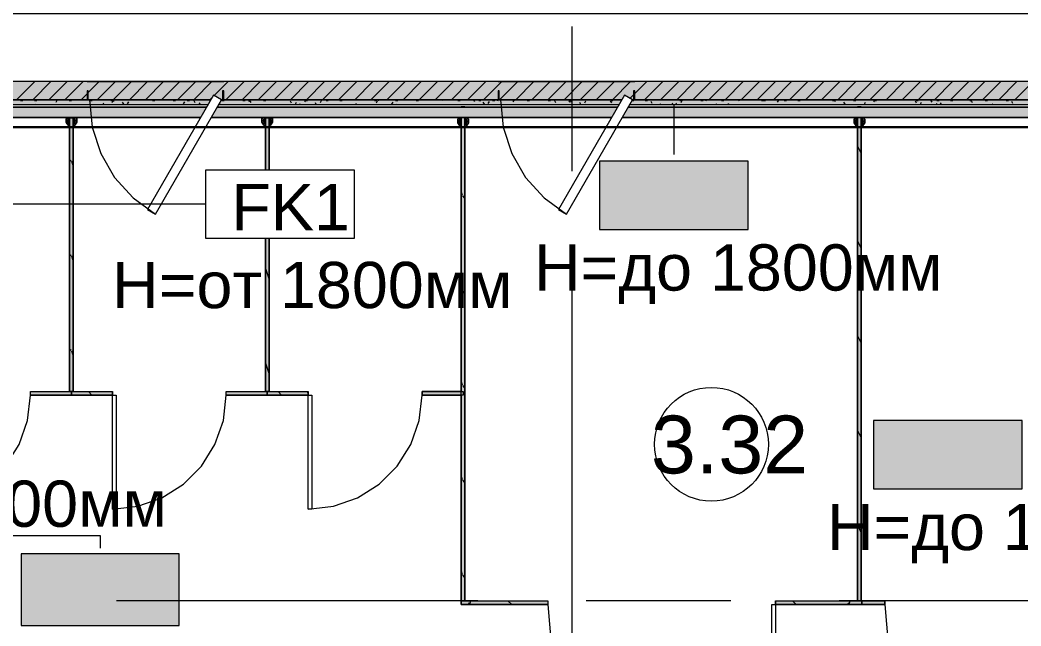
# Model space of a CAD drawing. Header units: millimetres. Extents: x -3817 to 677485, y -22715 to 103890.
# Drawn here: x 665611 to 670007, y 9564 to 12227 of the extents above; entities that cross this region are included whole.
import ezdxf

# ---------------------------------------------------------------- set-up
doc = ezdxf.new("R2010")
doc.units = ezdxf.units.MM
doc.layers.add('PDF _Геометрия', color=7, linetype='Continuous', true_color=0x1d1d1d)
doc.layers.add('PDF _Сплошная заливка', color=7, linetype='Continuous', true_color=0xffffff)
doc.layers.add('PDF _Текст', color=7, linetype='Continuous')
doc.styles.add('PDF GOST-Common', font='arial.ttf')

msp = doc.modelspace()

# ---------------------------------------------------------------- hatches: boundary and pattern name
at = {"layer": 'PDF _Сплошная заливка', "transparency": 33554559}
msp.add_hatch(color=256, dxfattribs=at).paths.add_polyline_path([(669580.3, 11875.9), (670875.5, 11875.9), (670875.5, 11955.9), (664085.5, 11955.9), (664085.5, 11875.9), (664116.5, 11875.9), (664116.5, 11915.9), (664121.5, 11915.9), (664121.5, 11875.9), (664660.3, 11875.9), (664671.8, 11895.9), (664706.5, 11875.9), (664711.5, 11875.9), (664711.5, 11915.9), (664716.5, 11915.9), (664716.5, 11875.9), (665905.5, 11875.9), (665905.5, 11915.9), (665910.5, 11915.9), (665910.5, 11875.9), (666449.3, 11875.9), (666460.8, 11895.9), (666495.5, 11875.9), (666500.5, 11875.9), (666500.5, 11915.9), (666505.5, 11915.9), (666505.5, 11875.9), (667710.5, 11875.9), (667710.5, 11915.9), (667715.5, 11915.9), (667715.5, 11875.9), (668254.3, 11875.9), (668265.8, 11895.9), (668300.5, 11875.9), (668305.5, 11875.9), (668305.5, 11915.9), (668310.5, 11915.9), (668310.5, 11875.9), (669401, 11875.9)])
h = msp.add_hatch(color=256, dxfattribs=at)
h.paths.add_polyline_path([(670855.5, 11855.9), (670875.5, 11855.9), (670875.5, 11875.9), (668300.5, 11875.9), (668288.9, 11855.9), (669580.3, 11855.9)], flags=0)
h.paths.add_polyline_path([(664381.8, 11855.9), (664649.7, 11857.5), (664660.3, 11875.9), (664085.5, 11875.9), (664085.5, 11855.9), (664105.5, 11855.9)], flags=0)
h.paths.add_polyline_path([(664694.9, 11855.9), (666437.7, 11855.9), (666449.3, 11875.9), (664706.5, 11875.9), (664695.9, 11857.6)], flags=0)
h.paths.add_polyline_path([(668242.7, 11855.9), (668254.3, 11875.9), (666495.5, 11875.9), (666483.9, 11855.9), (668145.6, 11855.9)], flags=0)
at = {"layer": 'PDF _Сплошная заливка', "true_color": 0xd7cdc4, "transparency": 33554559}
h = msp.add_hatch(color=254, dxfattribs=at)
h.paths.add_polyline_path([(670798, 11798.4), (670843, 11843.4), (668281.7, 11843.4), (668255.7, 11798.4), (669580.3, 11798.4)], flags=0)
h.paths.add_polyline_path([(668145.6, 11798.4), (668209.5, 11798.4), (668235.5, 11843.4), (666476.7, 11843.4), (666450.7, 11798.4), (667975.8, 11798.4)], flags=0)
h.paths.add_polyline_path([(666404.5, 11798.4), (666430.5, 11843.4), (664687.7, 11843.4), (664661.7, 11798.4), (666352.2, 11798.4)], flags=0)
h.paths.add_polyline_path([(664381.8, 11798.4), (664615.5, 11798.4), (664641.5, 11843.4), (664118, 11843.4), (664163, 11798.4)], flags=0)
at = {"layer": 'PDF _Сплошная заливка', "true_color": 0xe2ddcd, "transparency": 33554559}
h = msp.add_hatch(color=254, dxfattribs=at)
h.paths.add_polyline_path([(666688.5, 10593.9), (666704.5, 10593.9), (666704.5, 11267.4), (666688.5, 11267.4), (666688.5, 11170.7)], flags=0)
h.paths.add_polyline_path([(666688.5, 11567.4), (666704.5, 11567.4), (666704.5, 11793.9), (666688.5, 11793.9), (666688.5, 11684.5)], flags=0)

# ---------------------------------------------------------------- linework, layer by layer
at = {"layer": 'PDF _Геометрия', "color": 9, "lineweight": 9, "true_color": 0xc0c0c0}
for points in [[(671405.5, 12235.9), (671405.5, 7055.9), (671405.5, 7275.9), (671405.5, 12255.9), (671325.5, 12255.9), (671325.5, 7275.9), (670955.5, 7275.9), (670955.5, 12255.9), (670875.5, 12255.9), (670875.5, 11955.9), (664085.5, 11955.9), (664085.5, 12255.9), (671405.5, 12255.9)], [(664706.5, 11875.9), (666449.3, 11875.9)], [(666495.5, 11875.9), (668254.3, 11875.9)], [(668300.5, 11875.9), (670875.5, 11875.9)]]:
    msp.add_lwpolyline(points, close=True, dxfattribs=at)
at = {"layer": 'PDF _Геометрия', "color": 253, "lineweight": 9, "true_color": 0xaaaaaa}
for points in [[(668035.5, 11562.8), (668035.5, 12197.8)], [(665915.5, 11875.9), (665928.1, 11755.3), (665965.6, 11639.9), (666026.2, 11534.9), (666107.4, 11444.8), (666205.5, 11373.6)], [(667720.5, 11875.9), (667733.2, 11755.3), (667770.6, 11639.9), (667831.2, 11534.9), (667912.4, 11444.8), (668010.5, 11373.6)], [(668035.5, 9499), (668035.5, 11086.5)], [(666033.9, 9675.9), (667621.4, 9675.9)], [(668097.7, 9675.9), (668732.7, 9675.9)], [(669208.9, 9675.9), (670796.4, 9675.9)]]:
    msp.add_lwpolyline(points, dxfattribs=at)
at = {"layer": 'PDF _Геометрия', "lineweight": 9}
for points in [[(665595.9, 11875.9), (665675.9, 11955.9)], [(665666.6, 11875.9), (665746.6, 11955.9)], [(665737.3, 11875.9), (665817.3, 11955.9)], [(665808, 11875.9), (665888, 11955.9)], [(665910.5, 11907.6), (665958.8, 11955.9)], [(665949.5, 11875.9), (666029.5, 11955.9)], [(666020.2, 11875.9), (666100.2, 11955.9)], [(666090.9, 11875.9), (666170.9, 11955.9)], [(666161.6, 11875.9), (666241.6, 11955.9)], [(666232.3, 11875.9), (666312.3, 11955.9)], [(666303, 11875.9), (666383, 11955.9)], [(666373.7, 11875.9), (666453.7, 11955.9)], [(666463.1, 11894.5), (666524.4, 11955.9)], [(666515.1, 11875.9), (666595.1, 11955.9)], [(666585.9, 11875.9), (666665.9, 11955.9)], [(666656.6, 11875.9), (666736.6, 11955.9)], [(666727.3, 11875.9), (666807.3, 11955.9)], [(666798, 11875.9), (666878, 11955.9)], [(666868.7, 11875.9), (666948.7, 11955.9)], [(666939.4, 11875.9), (667019.4, 11955.9)], [(667010.1, 11875.9), (667090.1, 11955.9)], [(667080.8, 11875.9), (667160.8, 11955.9)], [(667151.5, 11875.9), (667231.5, 11955.9)], [(667222.3, 11875.9), (667302.3, 11955.9)], [(667293, 11875.9), (667373, 11955.9)], [(667363.7, 11875.9), (667443.7, 11955.9)], [(667434.4, 11875.9), (667514.4, 11955.9)], [(667505.1, 11875.9), (667585.1, 11955.9)], [(667575.8, 11875.9), (667655.8, 11955.9)], [(667646.5, 11875.9), (667726.5, 11955.9)], [(667717.2, 11875.9), (667797.2, 11955.9)], [(667787.9, 11875.9), (667867.9, 11955.9)], [(667858.7, 11875.9), (667938.7, 11955.9)], [(667929.4, 11875.9), (668009.4, 11955.9)], [(668000.1, 11875.9), (668080.1, 11955.9)], [(668070.8, 11875.9), (668150.8, 11955.9)], [(668141.5, 11875.9), (668221.5, 11955.9)], [(668212.2, 11875.9), (668292.2, 11955.9)], [(668310.5, 11903.4), (668362.9, 11955.9)], [(668353.6, 11875.9), (668433.6, 11955.9)], [(668424.3, 11875.9), (668504.3, 11955.9)], [(668495, 11875.9), (668575, 11955.9)], [(668565.8, 11875.9), (668645.8, 11955.9)], [(668636.5, 11875.9), (668716.5, 11955.9)], [(668707.2, 11875.9), (668787.2, 11955.9)], [(668777.9, 11875.9), (668857.9, 11955.9)], [(668848.6, 11875.9), (668928.6, 11955.9)], [(668919.3, 11875.9), (668999.3, 11955.9)], [(668990, 11875.9), (669070, 11955.9)], [(669060.7, 11875.9), (669140.7, 11955.9)], [(669131.4, 11875.9), (669211.4, 11955.9)], [(669202.2, 11875.9), (669282.2, 11955.9)], [(669272.9, 11875.9), (669352.9, 11955.9)], [(669343.6, 11875.9), (669423.6, 11955.9)], [(669414.3, 11875.9), (669494.3, 11955.9)], [(669485, 11875.9), (669565, 11955.9)], [(669555.7, 11875.9), (669635.7, 11955.9)], [(669626.4, 11875.9), (669706.4, 11955.9)], [(669697.1, 11875.9), (669777.1, 11955.9)], [(669767.8, 11875.9), (669847.8, 11955.9)], [(669838.5, 11875.9), (669918.5, 11955.9)], [(669909.3, 11875.9), (669989.3, 11955.9)], [(669980, 11875.9), (670060, 11955.9)], [(665878.8, 11875.9), (665905.5, 11902.6)], [(666444.4, 11875.9), (666455.9, 11887.3)], [(668289.3, 11882.3), (668305.5, 11898.4)]]:
    msp.add_lwpolyline(points, dxfattribs=at)
at = {"layer": 'PDF _Геометрия', "color": 9, "lineweight": 9, "true_color": 0xc0c0c0}
for points in [[(665905.5, 11955.9), (666505.5, 11955.9)], [(667710.5, 11955.9), (668310.5, 11955.9)], [(664694.9, 11855.9), (666437.7, 11855.9)], [(666483.9, 11855.9), (668242.7, 11855.9)], [(668288.9, 11855.9), (670855.5, 11855.9), (670855.5, 7295.9), (670565.5, 7295.9), (670565.5, 7283.9)]]:
    msp.add_lwpolyline(points, dxfattribs=at)
at = {"layer": 'PDF _Геометрия', "color": 253, "lineweight": 13, "true_color": 0xaaaaaa}
for points in [[(665910.5, 11915.9), (665905.5, 11915.9), (665905.5, 11875.9), (665910.5, 11875.9)], [(666500.5, 11915.9), (666500.5, 11875.9), (666505.5, 11875.9), (666505.5, 11915.9)], [(667715.5, 11915.9), (667710.5, 11915.9), (667710.5, 11875.9), (667715.5, 11875.9)], [(668305.5, 11915.9), (668305.5, 11875.9), (668310.5, 11875.9), (668310.5, 11915.9)], [(666205.5, 11373.6), (666495.5, 11875.9), (666460.8, 11895.9), (666170.8, 11393.6)], [(668010.5, 11373.6), (668300.5, 11875.9), (668265.8, 11895.9), (667975.8, 11393.6)]]:
    msp.add_lwpolyline(points, close=True, dxfattribs=at)
at = {"layer": 'PDF _Геометрия', "color": 253, "lineweight": 9, "true_color": 0x9b9b9b}
for points in [[(665613.5, 11873.3), (665623.5, 11873.3)], [(665674.4, 11873.3), (665684.5, 11873.3)], [(665773, 11873), (665768, 11864.3)], [(665809.8, 11875.9), (665809.6, 11875.5)], [(665826.8, 11873.3), (665836.9, 11873.3)], [(665914.9, 11875.8), (665914.8, 11875.9)], [(665918.3, 11873.3), (665928.3, 11873.3)], [(666009.7, 11873.3), (666019.8, 11873.3)], [(666018.7, 11871.9), (666013.7, 11863.2)], [(666024.5, 11868.7), (666020.4, 11875.9)], [(666192.6, 11873.3), (666202.7, 11873.3)], [(666284, 11873.3), (666294.1, 11873.3)], [(666338.3, 11873.9), (666337.2, 11875.9)], [(666345, 11873.3), (666355.1, 11873.3)], [(666379.9, 11862.7), (666374.9, 11871.4)], [(666446, 11870.2), (666442.9, 11875.5)], [(666497.4, 11873.3), (666507.5, 11873.3)], [(666588.8, 11873.3), (666598.9, 11873.3)], [(666619.3, 11875.9), (666614.9, 11868.1)], [(666625.7, 11863.8), (666620.7, 11872.5)], [(666680.3, 11873.3), (666690.3, 11873.3)], [(666803.4, 11860.8), (666798.4, 11869.6)], [(666865.6, 11875.7), (666860.6, 11867)], [(666863.2, 11873.3), (666873.2, 11873.3)], [(666933.6, 11871.6), (666928.6, 11862.9)], [(666954.6, 11873.3), (666964.7, 11873.3)], [(667015.6, 11873.3), (667025.6, 11873.3)], [(667168, 11873.3), (667178, 11873.3)], [(667179.4, 11870.5), (667174.4, 11861.8)], [(667185.2, 11870.1), (667181.9, 11875.9)], [(667259.4, 11873.3), (667269.5, 11873.3)], [(667350.8, 11873.3), (667360.9, 11873.3)], [(667464, 11875.9), (667461.7, 11871.9)], [(667499, 11875.3), (667498.6, 11875.9)], [(667533.7, 11873.3), (667543.8, 11873.3)], [(667608.6, 11868.2), (667604.2, 11875.9)], [(667625.2, 11873.3), (667635.2, 11873.3)], [(667686.1, 11873.3), (667696.2, 11873.3)], [(667710.4, 11875.9), (667707.5, 11870.8)], [(667780.5, 11875.4), (667775.5, 11866.7)], [(667838.5, 11873.3), (667848.6, 11873.3)], [(667922.4, 11873.4), (667921, 11875.9)], [(667930, 11873.3), (667940, 11873.3)], [(667964, 11862.2), (667959, 11870.9)], [(668026.3, 11874.3), (668021.2, 11865.6)], [(668021.4, 11873.3), (668031.5, 11873.3)], [(668032.1, 11866.3), (668027, 11875)], [(668094.3, 11870.2), (668089.3, 11861.5)], [(668204.3, 11873.3), (668214.3, 11873.3)], [(668209.8, 11863.3), (668204.7, 11872)], [(668299, 11873.3), (668305.8, 11873.3)], [(668308.7, 11875.9), (668308.6, 11875.7)], [(668356.7, 11873.3), (668366.7, 11873.3)], [(668509.1, 11873.3), (668519.1, 11873.3)], [(668517.7, 11872.1), (668512.7, 11863.4)], [(668555.1, 11875.9), (668554.3, 11874.6)], [(668600.5, 11873.3), (668610.6, 11873.3)], [(668625.5, 11875.9), (668622.4, 11870.5)], [(668692, 11873.3), (668702, 11873.3)], [(668769.3, 11869.6), (668765.6, 11875.9)], [(668871.8, 11875.9), (668868.1, 11869.4)], [(668874.8, 11873.3), (668884.9, 11873.3)], [(668941.2, 11874), (668936.1, 11865.3)], [(668966.3, 11873.3), (668976.3, 11873.3)], [(669027.2, 11873.3), (669037.3, 11873.3)], [(669083, 11874.8), (669082.4, 11875.9)], [(669179.6, 11873.3), (669189.7, 11873.3)], [(669192.7, 11867.7), (669188, 11875.9)], [(669271.1, 11873.3), (669281.1, 11873.3)], [(669364.6, 11875.9), (669359.6, 11867.2)], [(669362.5, 11873.3), (669372.6, 11873.3)], [(669470.2, 11875.9), (669469.2, 11874.3)], [(669506.5, 11872.9), (669504.8, 11875.9)], [(669548.1, 11861.7), (669543.1, 11870.4)], [(669545.4, 11873.3), (669555.5, 11873.3)], [(669616.1, 11865.8), (669611.1, 11874.5)], [(669636.8, 11873.3), (669646.9, 11873.3)], [(669697.8, 11873.3), (669707.9, 11873.3)], [(669716.5, 11875.9), (669715, 11873.2)], [(669786.9, 11875.9), (669783, 11869.1)], [(669793.8, 11862.8), (669788.8, 11871.5)], [(669850.2, 11873.3), (669860.3, 11873.3)], [(669941.6, 11873.3), (669951.7, 11873.3)], [(665680, 11855.9), (665679.3, 11857)], [(665977.1, 11860.8), (665974.3, 11855.9)], [(666066.2, 11857.6), (666061.1, 11866.3)], [(666086.8, 11867.8), (666081.7, 11859.1)], [(666332.5, 11866.7), (666327.5, 11858)], [(666400.5, 11862.7), (666396.6, 11855.9)], [(666489.5, 11855.9), (666486.7, 11860.7)], [(666824, 11864.5), (666819, 11855.9)], [(666841.5, 11855.9), (666840, 11858.4)], [(666911.8, 11855.9), (666908, 11862.5)], [(667087.8, 11855.9), (667085.7, 11859.5)], [(667247.4, 11866.4), (667242.4, 11857.7)], [(667263.8, 11855.9), (667263.4, 11856.5)], [(667629.2, 11857.2), (667628.5, 11855.9)], [(667650.3, 11857.1), (667645.2, 11865.8)], [(667670.9, 11868.3), (667665.8, 11859.6)], [(667875, 11856.1), (667874.8, 11855.9)], [(668073.3, 11855.9), (668068.7, 11863.9)], [(668387.5, 11860.3), (668382.4, 11869)], [(668425.2, 11855.9), (668424.1, 11857.9)], [(668476.1, 11861), (668473.1, 11855.9)], [(668495.6, 11855.9), (668492.1, 11862)], [(668671.6, 11855.9), (668669.8, 11859)], [(668721.8, 11859.9), (668719.5, 11855.9)], [(668847.6, 11855.9), (668847.5, 11856)], [(669234.3, 11856.5), (669229.3, 11865.3)], [(669323, 11864.8), (669317.9, 11856.1)], [(669568.7, 11863.7), (669564.2, 11855.9)], [(669636.7, 11859.6), (669634.6, 11855.9)], [(669657.1, 11855.9), (669652.7, 11863.4)], [(669882.5, 11858.5), (669880.9, 11855.9)], [(669971.5, 11859.8), (669966.5, 11868.5)]]:
    msp.add_lwpolyline(points, dxfattribs=at)
at = {"layer": 'PDF _Геометрия', "color": 7, "lineweight": 9}
for points in [[(666430.5, 11843.4), (664687.7, 11843.4)], [(665844.5, 11843.9), (665828.5, 11843.9)], [(668235.5, 11843.4), (666476.7, 11843.4)], [(666704.5, 11843.9), (666688.5, 11843.9)], [(666404.5, 11798.4), (664661.7, 11798.4)], [(665828.5, 11770.9), (665824.1, 11772.7), (665818.9, 11785.2), (665824.1, 11797.6), (665818.9, 11785.2), (665824.1, 11772.7)], [(665828.5, 11797.9), (665821.5, 11786.5), (665826.3, 11774.1), (665828.5, 11772.4)], [(665828.5, 11798.4), (665828.5, 10593.9), (665828.5, 11793.9)], [(665855.8, 11798.4), (665859.9, 11792.8), (665859.9, 11777.6), (665850.9, 11765.3), (665844.5, 11763.2), (665850.9, 11765.3), (665859.9, 11777.6), (665859.9, 11792.8)], [(665844.5, 11798.4), (665844.5, 11793.9), (665844.5, 10593.9)], [(665844.5, 11772.4), (665851.5, 11783.8), (665846.7, 11796.3), (665844.5, 11797.9)], [(665848.9, 11797.6), (665854, 11785.2), (665848.9, 11772.7), (665844.5, 11770.9), (665848.9, 11772.7), (665854, 11785.2)], [(668209.5, 11798.4), (666450.7, 11798.4)], [(666688.5, 11763.2), (666682, 11765.3), (666673.1, 11777.6), (666673.1, 11792.8), (666677.1, 11798.4), (666673.1, 11792.8), (666673.1, 11777.6), (666682, 11765.3)], [(666688.5, 11770.9), (666684, 11772.7), (666678.9, 11785.2), (666684, 11797.6), (666678.9, 11785.2), (666684, 11772.7)], [(666688.5, 11797.9), (666681.5, 11786.5), (666686.3, 11774.1), (666688.5, 11772.4)], [(666688.5, 11798.4), (666688.5, 11567.4), (666688.5, 11793.9)], [(666704.5, 11798.4), (666704.5, 11793.9), (666704.5, 11567.4)], [(666704.5, 11772.4), (666711.5, 11783.8), (666706.7, 11796.3), (666704.5, 11797.9)], [(666708.9, 11797.6), (666714, 11785.2), (666708.9, 11772.7), (666704.5, 11770.9), (666708.9, 11772.7), (666714, 11785.2)], [(667548.5, 11798.4), (667548.5, 10593.9), (667376.5, 10593.9), (667556.5, 10593.9), (667556.5, 10577.9), (667376.5, 10577.9), (667548.5, 10577.9), (667548.5, 9674.9), (667548.5, 11794.9)], [(667548.5, 11760.1), (667542, 11762.2), (667533.1, 11774.5), (667533.1, 11789.7), (667539.4, 11798.4), (667533.1, 11789.7), (667533.1, 11774.5), (667542, 11762.2)], [(667548.5, 11767.8), (667544.1, 11769.7), (667538.9, 11782.1), (667544.1, 11794.5), (667548.5, 11796.3), (667544.1, 11794.5), (667538.9, 11782.1), (667544.1, 11769.7)], [(667548.5, 11794.9), (667541.5, 11783.5), (667546.3, 11771), (667548.5, 11769.3)], [(667573.6, 11798.4), (667579.9, 11789.7), (667579.9, 11774.5), (667570.9, 11762.2), (667564.5, 11760.1), (667570.9, 11762.2), (667579.9, 11774.5), (667579.9, 11789.7)], [(667564.5, 11798.4), (667564.5, 11794.9), (667564.5, 9674.9)], [(667564.5, 11796.3), (667568.9, 11794.5), (667574, 11782.1), (667568.9, 11769.7), (667564.5, 11767.8), (667568.9, 11769.7), (667574, 11782.1), (667568.9, 11794.5)], [(667564.5, 11769.3), (667571.5, 11780.7), (667566.7, 11793.2), (667564.5, 11794.9)], [(669289, 11760.1), (669282.5, 11762.2), (669273.6, 11774.5), (669273.6, 11789.7), (669279.9, 11798.4), (669273.6, 11789.7), (669273.6, 11774.5), (669282.5, 11762.2)], [(669289, 11767.8), (669284.6, 11769.7), (669279.4, 11782.1), (669284.6, 11794.5), (669289, 11796.3), (669284.6, 11794.5), (669279.4, 11782.1), (669284.6, 11769.7)], [(669289, 11794.9), (669282, 11783.5), (669286.8, 11771), (669289, 11769.3)], [(669289, 11798.4), (669289, 9674.9), (669289, 11794.9)], [(669314.1, 11798.4), (669320.4, 11789.7), (669320.4, 11774.5), (669311.4, 11762.2), (669305, 11760.1), (669311.4, 11762.2), (669320.4, 11774.5), (669320.4, 11789.7)], [(669305, 11798.4), (669305, 11794.9), (669305, 9674.9)], [(669305, 11796.3), (669309.4, 11794.5), (669314.5, 11782.1), (669309.4, 11769.7), (669305, 11767.8), (669309.4, 11769.7), (669314.5, 11782.1), (669309.4, 11794.5)], [(669305, 11769.3), (669312, 11780.7), (669307.2, 11793.2), (669305, 11794.9)], [(668809.1, 11606.4), (668156, 11606.4), (668156, 11306.4), (668809.1, 11306.4)], [(667079.1, 11567.4), (666426, 11567.4), (666426, 11267.4), (667079.1, 11267.4)], [(670012.2, 10466.9), (669359.1, 10466.9), (669359.1, 10166.9), (670012.2, 10166.9)], [(666309.2, 9881.2), (665615.3, 9881.2), (665615.3, 9565.9), (666309.2, 9565.9)], [(666309.2, 9881.2), (665615.3, 9881.2), (665615.3, 9565.9), (666309.2, 9565.9)]]:
    msp.add_lwpolyline(points, close=True, dxfattribs=at)
for points in [[(667564.5, 11843.2), (667564.5, 11844.9), (667548.5, 11844.9), (667548.5, 11843.2)], [(670843, 11843.4), (668281.7, 11843.4), (670843, 11843.4), (670843, 7308.4)], [(668482.5, 11850.4), (668482.5, 11636.5)], [(669305, 11843.2), (669305, 11844.9), (669289, 11844.9), (669289, 11843.2)], [(665814.1, 11794.2), (665817.1, 11798.4), (665813.1, 11792.8), (665813.1, 11777.6), (665822, 11765.3), (665828.5, 11763.2), (665822, 11765.3), (665814.1, 11776.1)], [(665813.1, 11777.6), (665813.1, 11792.8)], [(665828.5, 11796.9), (665825.8, 11795.8), (665821.4, 11785.2), (665825.8, 11774.5), (665828.5, 11773.4)], [(665828.5, 11773.5), (665828.5, 11776.2), (665828.5, 11779.8), (665828.5, 11783.6), (665828.5, 11787), (665828.5, 11790.6), (665828.5, 11794.1), (665828.5, 11796.9)], [(665844.5, 11796.9), (665844.5, 11794.1), (665844.5, 11790.5), (665844.5, 11786.7), (665844.5, 11783.3), (665844.5, 11779.7), (665844.5, 11776.2), (665844.5, 11773.5)], [(665844.5, 11773.4), (665847.1, 11774.5), (665851.5, 11785.2), (665847.1, 11795.8), (665844.5, 11796.9)], [(666688.5, 11796.9), (666685.8, 11795.8), (666681.4, 11785.2), (666685.8, 11774.5), (666688.5, 11773.4)], [(666688.5, 11773.5), (666688.5, 11776.2), (666688.5, 11779.8), (666688.5, 11783.6), (666688.5, 11787), (666688.5, 11790.6), (666688.5, 11794.1), (666688.5, 11796.9)], [(666710.8, 11765.2), (666704.5, 11763.2), (666710.9, 11765.3), (666719.9, 11777.6), (666719.9, 11792.8), (666715.8, 11798.4), (666719.9, 11792.8), (666719.9, 11777.6), (666710.9, 11765.3)], [(666704.5, 11796.9), (666704.5, 11794.1), (666704.5, 11790.5), (666704.5, 11786.7), (666704.5, 11783.3), (666704.5, 11779.7), (666704.5, 11776.2), (666704.5, 11773.5)], [(666704.5, 11773.4), (666707.1, 11774.5), (666711.5, 11785.2), (666707.1, 11795.8), (666704.5, 11796.9)], [(667548.5, 11793.8), (667545.8, 11792.7), (667541.4, 11782.1), (667545.8, 11771.4), (667548.5, 11770.3)], [(667548.5, 11770.4), (667548.5, 11773.1), (667548.5, 11776.8), (667548.5, 11780.5), (667548.5, 11783.9), (667548.5, 11787.6), (667548.5, 11791.1), (667548.5, 11793.8)], [(667564.5, 11793.8), (667564.5, 11791.1), (667564.5, 11787.4), (667564.5, 11783.6), (667564.5, 11780.2), (667564.5, 11776.6), (667564.5, 11773.1), (667564.5, 11770.4)], [(667564.5, 11770.3), (667567.1, 11771.4), (667571.5, 11782.1), (667567.1, 11792.7), (667564.5, 11793.8)], [(670798, 11798.4), (668255.7, 11798.4), (670798, 11798.4), (670798, 7353.4)], [(669289, 11793.8), (669286.3, 11792.7), (669281.9, 11782.1), (669286.3, 11771.4), (669289, 11770.3)], [(669289, 11770.4), (669289, 11773.1), (669289, 11776.8), (669289, 11780.5), (669289, 11783.9), (669289, 11787.6), (669289, 11791.1), (669289, 11793.8)], [(669305, 11793.8), (669305, 11791.1), (669305, 11787.4), (669305, 11783.6), (669305, 11780.2), (669305, 11776.6), (669305, 11773.1), (669305, 11770.4)], [(669305, 11770.3), (669307.6, 11771.4), (669312, 11782.1), (669307.6, 11792.7), (669305, 11793.8)], [(666426, 11417.4), (665526, 11417.4), (665526, 11755.9)], [(666688.5, 11267.4), (666688.5, 10593.9), (666688.5, 11267.4)], [(666704.5, 11267.4), (666704.5, 10593.9), (666704.5, 11267.4)], [(665156.5, 10077.9), (665156.5, 10577.9), (665172.5, 10577.9), (665172.5, 10077.9), (665156.5, 10077.9), (665267.7, 10090.4), (665373.4, 10127.4), (665468.2, 10186.9), (665547.4, 10266.1), (665607, 10360.9), (665643.9, 10466.6), (665656.5, 10577.9), (665656.5, 10593.9)], [(665656.5, 10577.9), (665656.5, 10593.9), (665836.5, 10593.9), (665836.5, 10577.9), (665836.5, 10593.9), (666016.5, 10593.9), (666016.5, 10577.9), (666016.5, 10593.9)], [(665836.5, 10577.9), (665656.5, 10577.9), (665836.5, 10577.9)], [(665844.5, 10593.9), (665828.5, 10593.9)], [(666016.5, 10577.9), (665836.5, 10577.9), (666016.5, 10577.9)], [(666016.5, 10077.9), (666016.5, 10577.9), (666032.5, 10577.9), (666032.5, 10077.9), (666016.5, 10077.9), (666127.7, 10090.4), (666233.4, 10127.4), (666328.2, 10186.9), (666407.4, 10266.1), (666467, 10360.9), (666503.9, 10466.6), (666516.5, 10577.9), (666516.5, 10593.9)], [(666516.5, 10577.9), (666516.5, 10593.9), (666696.5, 10593.9), (666696.5, 10577.9), (666696.5, 10593.9), (666876.5, 10593.9), (666876.5, 10577.9), (666876.5, 10593.9)], [(666696.5, 10577.9), (666516.5, 10577.9), (666696.5, 10577.9)], [(666704.5, 10593.9), (666688.5, 10593.9)], [(666876.5, 10577.9), (666696.5, 10577.9), (666876.5, 10577.9)], [(666876.5, 10077.9), (666876.5, 10577.9), (666892.5, 10577.9), (666892.5, 10077.9), (666876.5, 10077.9), (666987.7, 10090.4), (667093.4, 10127.4), (667188.2, 10186.9), (667267.4, 10266.1), (667327, 10360.9), (667363.9, 10466.6), (667376.5, 10577.9), (667376.5, 10593.9), (667376.5, 10577.9)], [(664351, 9961.6), (665962.2, 9961.6), (665962.2, 9905.7)], [(667564.5, 9674.9), (667548.5, 9674.9), (667928.5, 9674.9), (667928.5, 9658.9), (667943.7, 9485.2), (667988.8, 9316.8), (668062.5, 9158.9), (668162.4, 9016.1), (668285.7, 8892.8), (668428.5, 8792.8), (668586.5, 8719.2), (668754.8, 8674), (668928.5, 8658.9), (668912.5, 8658.9), (668912.5, 9658.9), (668928.5, 9658.9), (668928.5, 8658.9)], [(667548.5, 9674.9), (667548.5, 9658.9), (667548.5, 9674.9)], [(667928.5, 9674.9), (667928.5, 9658.9)], [(668928.5, 9674.9), (669308.5, 9674.9), (669308.5, 9658.9), (669308.5, 9674.9)], [(668928.5, 9674.9), (668928.5, 9658.9), (668928.5, 9674.9)], [(669305, 9674.9), (669289, 9674.9)], [(669408.5, 9658.9), (669408.5, 9674.9), (669308.5, 9674.9), (669408.5, 9674.9), (669408.5, 9658.9), (669423.7, 9485.2), (669468.8, 9316.8), (669542.5, 9158.9), (669642.4, 9016.1), (669765.7, 8892.8), (669908.5, 8792.8), (670066.5, 8719.2), (670234.8, 8674), (670408.5, 8658.9), (670392.5, 8658.9), (670392.5, 9658.9), (670408.5, 9658.9), (670408.5, 8658.9)], [(667548.5, 9658.9), (667928.5, 9658.9), (667548.5, 9658.9)], [(668928.5, 9658.9), (669308.5, 9658.9), (668928.5, 9658.9)], [(669408.5, 9658.9), (669308.5, 9658.9), (669408.5, 9658.9)]]:
    msp.add_lwpolyline(points, dxfattribs=at)
at = {"layer": 'PDF _Геометрия', "color": 231, "lineweight": 30, "true_color": 0xff80c0}
msp.add_lwpolyline([(670735.5, 11755.9), (664205.5, 11755.9), (664205.5, 10055.9), (664435.5, 10055.9), (664435.5, 7825.9), (665255.5, 7825.9), (665255.5, 7625.9), (668285.5, 7625.9), (668285.5, 7395.9), (670735.5, 7395.9)], close=True, dxfattribs=at)
at = {"layer": 'PDF _Геометрия', "color": 9, "lineweight": 9, "true_color": 0xc3c3c1}
for points in [[(669305, 11642.6), (669289, 11672.2)], [(665836, 11607), (665828.5, 11613.5)], [(665844.5, 11587), (665838.4, 11605.2)], [(667554.4, 11455.3), (667548.5, 11473)], [(667564.5, 11443.3), (667555.8, 11453.6)], [(669305, 11226.1), (669289, 11255.7)], [(665836, 11190.5), (665828.5, 11197)], [(665844.5, 11170.5), (665838.4, 11188.7)], [(666704.5, 11089.5), (666688.5, 11137.5)], [(667554.4, 11038.8), (667548.5, 11056.5)], [(667564.5, 11026.8), (667555.8, 11037.1)], [(669305, 10809.6), (669289, 10839.2)], [(665836, 10774), (665828.5, 10780.5)], [(665844.5, 10754), (665838.4, 10772.2)], [(666704.5, 10673), (666688.5, 10721)], [(667554.4, 10622.3), (667548.5, 10640)], [(667564.5, 10610.3), (667555.8, 10620.6)], [(665925.5, 10577.9), (665912.1, 10593.9)], [(666758.5, 10577.9), (666745.1, 10593.9)], [(666876.5, 10585.9), (666873.6, 10593.9)], [(669305, 10393.1), (669289, 10422.7)], [(667554.4, 10205.8), (667548.5, 10223.5)], [(667564.5, 10193.8), (667555.8, 10204.2)], [(669305, 9976.6), (669289, 10006.2)], [(667554.4, 9789.3), (667548.5, 9807)], [(667564.5, 9777.3), (667555.8, 9787.7)], [(667588.2, 9658.9), (667589.8, 9674.9)], [(667770.5, 9658.9), (667753.4, 9674.9)], [(669020, 9658.9), (669002.9, 9674.9)], [(669254.2, 9658.9), (669255.8, 9674.9)], [(667585.5, 9658.9), (667581.9, 9665.4)], [(669251.5, 9658.9), (669247.9, 9665.6)]]:
    msp.add_lwpolyline(points, dxfattribs=at)
at = {"layer": 'PDF _Геометрия', "color": 7, "lineweight": 9}
msp.add_circle((668647.4, 10362.3), 250, dxfattribs=at)
msp.add_circle((668647.4, 10362.3), 250, dxfattribs=at)
at = {"layer": 'PDF _Сплошная заливка', "lineweight": 35, "transparency": 33554559}
for points in [[(665905.5, 11875.9), (665910.5, 11875.9), (665905.5, 11915.9), (665910.5, 11915.9)], [(666500.5, 11875.9), (666505.5, 11875.9), (666500.5, 11915.9), (666505.5, 11915.9)], [(667710.5, 11875.9), (667715.5, 11875.9), (667710.5, 11915.9), (667715.5, 11915.9)], [(668305.5, 11875.9), (668310.5, 11875.9), (668305.5, 11915.9), (668310.5, 11915.9)]]:
    msp.add_solid(points, dxfattribs=at)
at = {"layer": 'PDF _Сплошная заливка', "color": 254, "lineweight": 35, "true_color": 0xe2ddcd, "transparency": 33554559}
for points in [[(665844.5, 11793.9), (665844.5, 11798.4), (665828.5, 11793.9), (665828.5, 11798.4)], [(665844.5, 10593.9), (665844.5, 11793.9), (665828.5, 10593.9), (665828.5, 11793.9)], [(666704.5, 11793.9), (666704.5, 11798.4), (666688.5, 11793.9), (666688.5, 11798.4)], [(667564.5, 11794.9), (667564.5, 11798.4), (667548.5, 11794.9), (667548.5, 11798.4)], [(667564.5, 9674.9), (667564.5, 11794.9), (667548.5, 9674.9), (667548.5, 11794.9)], [(669305, 11794.9), (669305, 11798.4), (669289, 11794.9), (669289, 11798.4)], [(669305, 9674.9), (669305, 11794.9), (669289, 9674.9), (669289, 11794.9)], [(665836.5, 10577.9), (665836.5, 10593.9), (665656.5, 10577.9), (665656.5, 10593.9)], [(666016.5, 10577.9), (666016.5, 10593.9), (665836.5, 10577.9), (665836.5, 10593.9)], [(666696.5, 10577.9), (666696.5, 10593.9), (666516.5, 10577.9), (666516.5, 10593.9)], [(666876.5, 10577.9), (666876.5, 10593.9), (666696.5, 10577.9), (666696.5, 10593.9)], [(667556.5, 10577.9), (667556.5, 10593.9), (667376.5, 10577.9), (667376.5, 10593.9)], [(667928.5, 9658.9), (667928.5, 9674.9), (667548.5, 9658.9), (667548.5, 9674.9)], [(669308.5, 9658.9), (669308.5, 9674.9), (668928.5, 9658.9), (668928.5, 9674.9)], [(669408.5, 9658.9), (669408.5, 9674.9), (669308.5, 9658.9), (669308.5, 9674.9)]]:
    msp.add_solid(points, dxfattribs=at)
at = {"layer": 'PDF _Сплошная заливка', "lineweight": 9, "transparency": 33554559}
for points in [[(668809.1, 11606.4), (668156, 11606.4), (668809.1, 11306.4), (668156, 11306.4)], [(670012.2, 10466.9), (669359.1, 10466.9), (670012.2, 10166.9), (669359.1, 10166.9)], [(666309.2, 9881.2), (665615.3, 9881.2), (666309.2, 9565.9), (665615.3, 9565.9)]]:
    msp.add_solid(points, dxfattribs=at)

# ---------------------------------------------------------------- texts
at = {"layer": 'PDF _Текст', "color": 250, "true_color": 0x3c3c3c, "attachment_point": 4, "style": 'PDF GOST-Common'}
for s, insert, char_height in [('FK1', (666538.8, 11404.8), 203.2), ('Н=до 1800мм', (667867.8, 11110), 203.2), ('Н=от 1800мм', (666014.9, 11060.9), 203.2), ('3.32', (668381.6, 10359.5), 254), ('Н=до 1800мм', (664461.2, 10071.8), 203.2), ('Н=до 1800мм', (669154.3, 9969.6), 203.2)]:
    msp.add_mtext(s, dxfattribs=dict(at, insert=insert, char_height=char_height))

doc.saveas('drawing.dxf')
